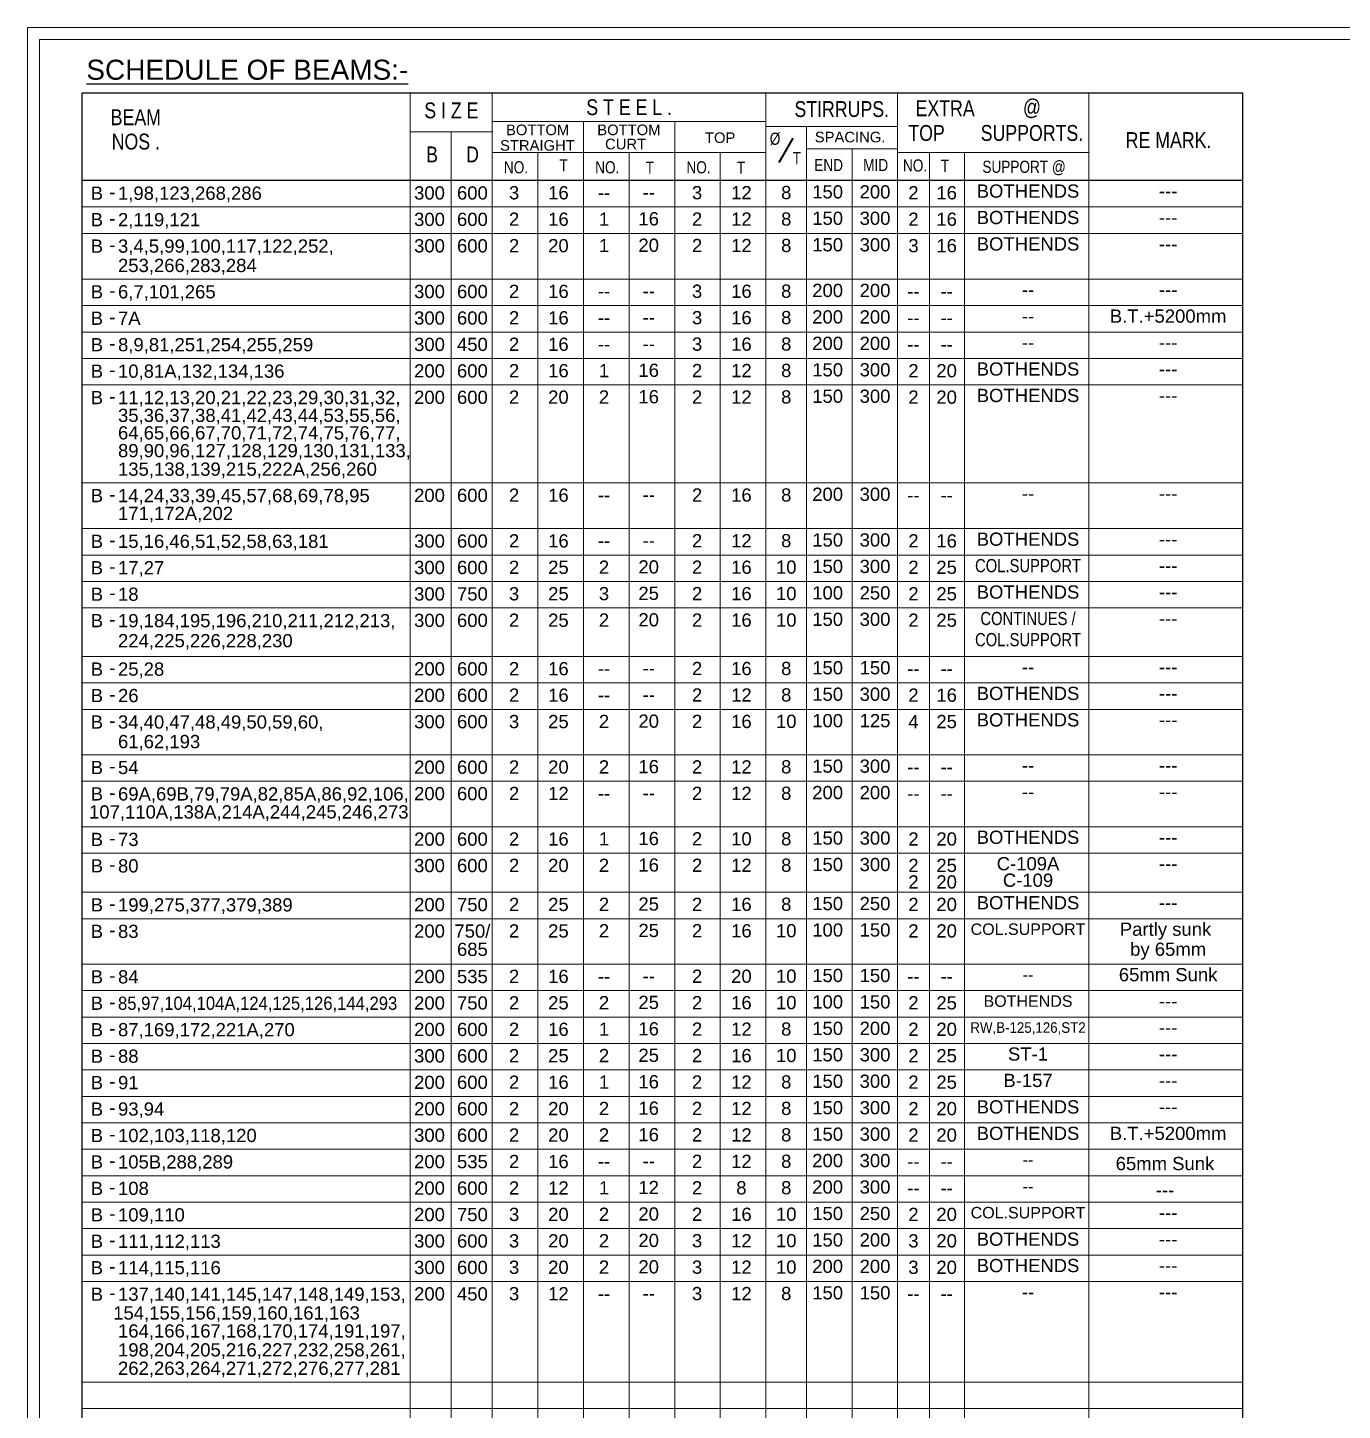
# Model space of a CAD drawing. Header units: millimetres. Extents: x -954 to 225541, y -300291 to -180647.
# Drawn here: x 154747 to 178601, y -267568 to -242472 of the extents above; entities that cross this region are included whole.
import ezdxf
from ezdxf.enums import TextEntityAlignment as Align

# ---------------------------------------------------------------- set-up
doc = ezdxf.new("R2010")
doc.units = ezdxf.units.MM
doc.header["$LTSCALE"] = 100
doc.header["$MEASUREMENT"] = 0
doc.layers.add('beam sch. text', color=4, linetype='Continuous')
for name, color, linetype, lineweight in [('LINE- 1', 7, 'Continuous', 25), ('LINE- 2', 35, 'Continuous', 13), ('MAIN TEXT', 6, 'Continuous', 25), ('SUNK', 251, 'Continuous', 9)]:
    doc.layers.add(name, color=color, linetype=linetype, lineweight=lineweight)
doc.styles.add('ARIAL', font='arial.ttf')

msp = doc.modelspace()

# ---------------------------------------------------------------- linework, layer by layer
at = {"layer": 'LINE- 1', "lineweight": 40}
msp.add_line((168631.6, -244480), (168379.3, -244919.4), dxfattribs=at)
at = {"layer": 'LINE- 1'}
msp.add_line((176791.2, -245246.9), (155736.5, -245246.9), dxfattribs=at)
msp.add_lwpolyline([(155736.5, -243657.7), (176791.2, -243657.7), (176791.2, -290919.4), (155736.5, -290919.4)], close=True, dxfattribs=at)
at = {"layer": 'LINE- 2'}
for p, q in [((161684.6, -290919.4), (161684.6, -243657.7)), ((163175, -290919.4), (163175, -243657.7)), ((168143, -290919.4), (168143, -243657.7)), ((170530.2, -290919.4), (170530.2, -243657.7)), ((173999.1, -290919.4), (173999.1, -243657.7)), ((163186.4, -244176.9), (168143, -244176.9)), ((164831, -290919.4), (164831, -244176.9)), ((166487, -290919.4), (166487, -244176.9)), ((161684.6, -244363.5), (163186.4, -244363.5)), ((162429.8, -290919.4), (162429.8, -244363.5)), ((168143, -244267.5), (170530.2, -244267.5)), ((168879, -290919.4), (168879, -244267.5)), ((168879, -244669.9), (170530.2, -244669.9)), ((169704.6, -290919.4), (169704.6, -244669.9)), ((163186.4, -244738.4), (168143, -244738.4)), ((164003, -290919.4), (164003, -244738.4)), ((165659, -290919.4), (165659, -244738.4)), ((167315, -290919.4), (167315, -244738.4)), ((170530.2, -244738.4), (173999.1, -244738.4)), ((171109.8, -290919.4), (171109.8, -244738.4)), ((171743.8, -290919.4), (171743.8, -244738.4)), ((176791.2, -245726.9), (155736.5, -245726.9)), ((176791.2, -246206.9), (155736.5, -246206.9)), ((176791.2, -247036.4), (155736.5, -247036.4)), ((176791.2, -247516.4), (155736.5, -247516.4)), ((176791.2, -247996.4), (155736.5, -247996.4)), ((176791.2, -247996.4), (155736.5, -247996.4)), ((176791.2, -248476.4), (155736.5, -248476.4)), ((176791.2, -248956.4), (155736.5, -248956.4)), ((176791.2, -250735.4), (155736.5, -250735.4)), ((176791.2, -251564.9), (155736.5, -251564.9)), ((176791.2, -252044.9), (155736.5, -252044.9)), ((176791.2, -252524.9), (155736.5, -252524.9)), ((176791.2, -253004.9), (155736.5, -253004.9)), ((176791.2, -253884.5), (155736.5, -253884.5)), ((176791.2, -254364.5), (155736.5, -254364.5)), ((176791.2, -254844.5), (155736.5, -254844.5)), ((176791.2, -255669.8), (155736.5, -255669.8)), ((176791.2, -256149.8), (155736.5, -256149.8)), ((176791.2, -256975.4), (155736.5, -256975.4)), ((176791.2, -257455.4), (155736.5, -257455.4)), ((176791.2, -258163.9), (155736.5, -258163.9)), ((176791.2, -258643.9), (155736.5, -258643.9)), ((176791.2, -258643.9), (155736.5, -258643.9)), ((176791.2, -259469.2), (155736.5, -259469.2)), ((176791.2, -259949.2), (155736.5, -259949.2)), ((176791.2, -260429.2), (155736.5, -260429.2)), ((176791.2, -260909.2), (155736.5, -260909.2)), ((176791.2, -261389.2), (155736.5, -261389.2)), ((176791.2, -261869.2), (155736.5, -261869.2)), ((176791.2, -261869.2), (155736.5, -261869.2)), ((176791.2, -262349.2), (155736.5, -262349.2)), ((176791.2, -262829.2), (155736.5, -262829.2)), ((176791.2, -263309.2), (155736.5, -263309.2)), ((176791.2, -263789.2), (155736.5, -263789.2)), ((176791.2, -264269.2), (155736.5, -264269.2)), ((176791.2, -264748.9), (155736.5, -264748.9)), ((176791.2, -265228.9), (155736.5, -265228.9)), ((176791.2, -267054.1), (155736.5, -267054.1)), ((176791.2, -267534.1), (155736.5, -267534.1))]:
    msp.add_line(p, q, dxfattribs=at)
at = {"layer": 'SUNK', "color": 5}
msp.add_lwpolyline([(154747.3, -292164.4), (225540.8, -292654.4), (225540.8, -242471.9), (154747.3, -242471.9)], close=True, dxfattribs=at)
at = {"layer": 'SUNK', "color": 6}
msp.add_lwpolyline([(154963, -291948.6), (225325.1, -292438.7), (225325.1, -242687.7), (154963, -242687.7)], close=True, dxfattribs=at)

# ---------------------------------------------------------------- texts
at = {"layer": 'beam sch. text', "style": 'ARIAL'}
for s, p in [('B', (155891.7, -245476.5)), ('1,98,123,268,286', (156386.6, -245476.5)), ('-', (156229.3, -245453.2)), ('B', (155891.7, -245956.5)), ('2,119,121', (156386.6, -245956.5)), ('-', (156229.3, -245933.2)), ('B', (155891.7, -246436.5)), ('-', (156229.3, -246413.2)), ('3,4,5,99,100,117,122,252,', (156386.6, -246436.5)), ('253,266,283,284', (156386.6, -246787.8)), ('B', (155891.7, -247266)), ('6,7,101,265', (156386.6, -247266)), ('-', (156229.3, -247242.7)), ('B', (155891.7, -247746)), ('7A', (156386.6, -247746)), ('-', (156229.3, -247722.7)), ('B', (155891.7, -248226)), ('8,9,81,251,254,255,259', (156386.6, -248226)), ('-', (156229.3, -248202.7)), ('B', (155891.7, -248706)), ('-', (156229.3, -248682.7)), ('10,81A,132,134,136', (156386.6, -248706)), ('B', (155891.7, -249186)), ('-', (156229.3, -249162.7)), ('11,12,13,20,21,22,23,29,30,31,32,', (156386.6, -249186)), ('35,36,37,38,41,42,43,44,53,55,56,', (156386.6, -249508.8)), ('64,65,66,67,70,71,72,74,75,76,77,', (156386.6, -249825.9)), ('89,90,96,127,128,129,130,131,133,', (156386.6, -250149)), ('135,138,139,215,222A,256,260', (156386.6, -250485)), ('B', (155891.7, -250965)), ('-', (156229.3, -250941.7)), ('14,24,33,39,45,57,68,69,78,95', (156386.6, -250965)), ('171,172A,202', (156386.6, -251288.1)), ('B', (155891.7, -251794.5)), ('15,16,46,51,52,58,63,181', (156386.6, -251794.5)), ('-', (156229.3, -251771.2)), ('B', (155891.7, -252274.5)), ('17,27', (156386.6, -252274.5)), ('-', (156229.3, -252251.2)), ('B', (155891.7, -252754.5)), ('18', (156386.6, -252754.5)), ('-', (156229.3, -252731.2)), ('B', (155891.7, -253234.5)), ('19,184,195,196,210,211,212,213,', (156386.6, -253234.5)), ('-', (156229.3, -253211.2)), ('224,225,226,228,230', (156386.6, -253598.1)), ('B', (155891.7, -254114.1)), ('-', (156229.3, -254090.8)), ('25,28', (156386.6, -254114.1)), ('B', (155891.7, -254594.1)), ('-', (156229.3, -254570.8)), ('26', (156386.6, -254594.1)), ('B', (155891.7, -255074.1)), ('34,40,47,48,49,50,59,60,', (156386.6, -255074.1)), ('-', (156229.3, -255050.8)), ('61,62,193', (156386.6, -255429.3)), ('B', (155891.7, -255899.4)), ('-', (156229.3, -255876.1)), ('54', (156386.6, -255899.4)), ('B', (155891.7, -256379.4)), ('-', (156229.3, -256356.1)), ('69A,69B,79,79A,82,85A,86,92,106,', (156386.6, -256379.4)), ('107,110A,138A,214A,244,245,246,273', (155861.2, -256706)), ('B', (155891.7, -257205)), ('-', (156229.3, -257181.7)), ('73', (156386.6, -257205)), ('B', (155891.7, -257685)), ('-', (156229.3, -257661.7)), ('80', (156386.6, -257685)), ('B', (155891.7, -258393.4)), ('-', (156229.3, -258370.1)), ('199,275,377,379,389', (156386.6, -258393.4)), ('B', (155891.7, -258873.4)), ('-', (156229.3, -258850.1)), ('83', (156386.6, -258873.4)), ('B', (155891.7, -259698.7)), ('-', (156229.3, -259675.4)), ('84', (156386.6, -259698.7)), ('B', (155891.7, -260178.7)), ('-', (156229.3, -260155.4)), ('B', (155891.7, -260658.7)), ('-', (156229.3, -260635.4)), ('87,169,172,221A,270', (156386.6, -260658.7)), ('B', (155891.7, -261138.7)), ('-', (156229.3, -261115.4)), ('88', (156386.6, -261138.7)), ('91', (156386.6, -261618.7)), ('B', (155891.7, -261618.7)), ('-', (156229.3, -261595.4)), ('B', (155891.7, -262098.7)), ('93,94', (156386.6, -262098.7)), ('-', (156229.3, -262075.4)), ('B', (155891.7, -262578.7)), ('102,103,118,120', (156386.6, -262578.7)), ('-', (156229.3, -262555.4)), ('B', (155891.7, -263058.7)), ('105B,288,289', (156386.6, -263058.7)), ('-', (156229.3, -263035.4)), ('B', (155891.7, -263538.7)), ('108', (156386.6, -263538.7)), ('-', (156229.3, -263515.4)), ('B', (155891.7, -264018.7)), ('109,110', (156386.6, -264018.7)), ('-', (156229.3, -263995.4)), ('B', (155891.7, -264498.7)), ('-', (156229.3, -264475.4)), ('111,112,113', (156386.6, -264498.7)), ('B', (155891.7, -264978.4)), ('-', (156229.3, -264955.1)), ('114,115,116', (156386.6, -264978.4)), ('B', (155891.7, -265458.4)), ('-', (156229.3, -265435.1)), ('137,140,141,145,147,148,149,153,', (156386.6, -265458.4)), ('154,155,156,159,160,161,163', (156299.3, -265800.1)), ('164,166,167,168,170,174,191,197,', (156386.6, -266126.2)), ('198,204,205,216,227,232,258,261,', (156386.6, -266469.7)), ('262,263,264,271,272,276,277,281', (156386.6, -266803.6))]:
    msp.add_text(s, height=240, rotation=0.00358, dxfattribs=at).set_placement(p, align=Align.MIDDLE_LEFT)
for s, height, p in [('300', 240, (162038.4, -245471.6)), ('600', 240, (162816.8, -245471.6)), ('3', 240, (163573.3, -245468.7)), ('16', 240, (164377.2, -245468.7)), ('3', 240, (166893, -245466.4)), ('12', 240, (167697.5, -245466.4)), ('8', 240, (168511, -245464.9)), ('150', 240, (169262, -245452.1)), ('200', 240, (170122.1, -245452.1)), ('2', 240, (170819.8, -245468.7)), ('16', 240, (171421.5, -245468.7)), ('BOTHENDS', 240, (172897.9, -245437.6)), ('--', 240, (165204.5, -245466.4)), ('--', 240, (166015.2, -245460.9)), ('---', 240, (175439.8, -245437.6)), ('300', 240, (162038.4, -245951.6)), ('600', 240, (162816.8, -245951.6)), ('2', 240, (163573.3, -245948.7)), ('16', 240, (164377.2, -245948.7)), ('1', 240, (165204.5, -245946.4)), ('16', 240, (166015.2, -245940.9)), ('2', 240, (166893, -245946.4)), ('12', 240, (167697.5, -245946.4)), ('8', 240, (168511, -245944.9)), ('150', 240, (169262, -245932.1)), ('300', 240, (170122.1, -245932.1)), ('2', 240, (170819.8, -245948.7)), ('16', 240, (171421.5, -245948.7)), ('BOTHENDS', 240, (172897.9, -245917.6)), ('---', 240, (175439.8, -245917.6)), ('300', 240, (162038.4, -246431.6)), ('600', 240, (162816.8, -246431.6)), ('2', 240, (163573.3, -246428.7)), ('20', 240, (164377.2, -246428.7)), ('1', 240, (165204.5, -246426.4)), ('20', 240, (166015.2, -246420.9)), ('2', 240, (166893, -246426.4)), ('12', 240, (167697.5, -246426.4)), ('8', 240, (168511, -246424.9)), ('150', 240, (169262, -246412.1)), ('300', 240, (170122.1, -246412.1)), ('3', 240, (170819.8, -246428.7)), ('16', 240, (171421.5, -246428.7)), ('BOTHENDS', 240, (172897.9, -246397.6)), ('---', 240, (175439.8, -246397.6)), ('300', 240, (162038.4, -247261.1)), ('600', 240, (162816.8, -247261.1)), ('2', 240, (163573.3, -247258.2)), ('16', 240, (164377.2, -247258.2)), ('3', 240, (166893, -247255.9)), ('16', 240, (167697.5, -247255.9)), ('8', 240, (168511, -247254.4)), ('200', 240, (169262, -247241.6)), ('200', 240, (170122.1, -247241.6)), ('--', 240, (165204.5, -247255.9)), ('--', 240, (166015.2, -247250.4)), ('--', 240, (170819.8, -247258.2)), ('--', 240, (171421.5, -247258.2)), ('--', 240, (172897.9, -247227.1)), ('---', 240, (175439.8, -247227.1)), ('300', 240, (162038.4, -247741.1)), ('600', 240, (162816.8, -247741.1)), ('2', 240, (163573.3, -247738.2)), ('16', 240, (164377.2, -247738.2)), ('3', 240, (166893, -247735.9)), ('16', 240, (167697.5, -247735.9)), ('8', 240, (168511, -247734.4)), ('200', 240, (169262, -247721.6)), ('200', 240, (170122.1, -247721.6)), ('B.T.+5200mm', 240, (175439.8, -247707.1)), ('--', 240, (165204.5, -247735.9)), ('--', 240, (166015.2, -247730.4)), ('--', 240, (170819.8, -247738.2)), ('--', 240, (171421.5, -247738.2)), ('--', 240, (172897.9, -247707.1)), ('300', 240, (162038.4, -248221.1)), ('450', 240, (162816.8, -248221.1)), ('2', 240, (163573.3, -248218.2)), ('16', 240, (164377.2, -248218.2)), ('3', 240, (166893, -248215.9)), ('16', 240, (167697.5, -248215.9)), ('8', 240, (168511, -248214.4)), ('200', 240, (169262, -248201.6)), ('200', 240, (170122.1, -248201.6)), ('--', 240, (165204.5, -248215.9)), ('--', 240, (166015.2, -248210.4)), ('--', 240, (170819.8, -248218.2)), ('--', 240, (171421.5, -248218.2)), ('--', 240, (172897.9, -248187.1)), ('---', 240, (175439.8, -248187.1)), ('200', 240, (162038.4, -248701.1)), ('600', 240, (162816.8, -248701.1)), ('2', 240, (163573.3, -248698.2)), ('16', 240, (164377.2, -248698.2)), ('1', 240, (165204.5, -248695.9)), ('16', 240, (166015.2, -248690.4)), ('2', 240, (166893, -248695.9)), ('12', 240, (167697.5, -248695.9)), ('8', 240, (168511, -248694.4)), ('150', 240, (169262, -248681.6)), ('300', 240, (170122.1, -248681.6)), ('2', 240, (170819.8, -248698.2)), ('20', 240, (171421.5, -248698.2)), ('BOTHENDS', 240, (172897.9, -248667.1)), ('---', 240, (175439.8, -248667.1)), ('200', 240, (162038.4, -249181.1)), ('600', 240, (162816.8, -249181.1)), ('2', 240, (163573.3, -249178.2)), ('20', 240, (164377.2, -249178.2)), ('2', 240, (165204.5, -249175.9)), ('16', 240, (166015.2, -249170.4)), ('2', 240, (166893, -249175.9)), ('12', 240, (167697.5, -249175.9)), ('8', 240, (168511, -249174.4)), ('150', 240, (169262, -249161.6)), ('300', 240, (170122.1, -249161.6)), ('2', 240, (170819.8, -249178.2)), ('20', 240, (171421.5, -249178.2)), ('BOTHENDS', 240, (172897.9, -249147.1)), ('---', 240, (175439.8, -249147.1)), ('200', 240, (162038.4, -250960.1)), ('600', 240, (162816.8, -250960.1)), ('2', 240, (163573.3, -250957.2)), ('16', 240, (164377.2, -250957.2)), ('2', 240, (166893, -250954.9)), ('16', 240, (167697.5, -250954.9)), ('8', 240, (168511, -250953.4)), ('200', 240, (169262, -250940.6)), ('300', 240, (170122.1, -250940.6)), ('--', 240, (172897.9, -250926.1)), ('---', 240, (175439.8, -250926.1)), ('--', 240, (165204.5, -250954.9)), ('--', 240, (166015.2, -250949.4)), ('--', 240, (170819.8, -250957.2)), ('--', 240, (171421.5, -250957.2)), ('300', 240, (162038.4, -251789.6)), ('600', 240, (162816.8, -251789.6)), ('2', 240, (163573.3, -251786.7)), ('16', 240, (164377.2, -251786.7)), ('2', 240, (166893, -251784.4)), ('12', 240, (167697.5, -251784.4)), ('8', 240, (168511, -251782.9)), ('150', 240, (169262, -251770.1)), ('300', 240, (170122.1, -251770.1)), ('2', 240, (170819.8, -251786.7)), ('16', 240, (171421.5, -251786.7)), ('BOTHENDS', 240, (172897.9, -251755.6)), ('--', 240, (165204.5, -251784.4)), ('--', 240, (166015.2, -251778.9)), ('---', 240, (175439.8, -251755.6)), ('300', 240, (162038.4, -252269.6)), ('600', 240, (162816.8, -252269.6)), ('2', 240, (163573.3, -252266.7)), ('25', 240, (164377.2, -252266.7)), ('2', 240, (165204.5, -252264.4)), ('20', 240, (166015.2, -252258.9)), ('2', 240, (166893, -252264.4)), ('16', 240, (167697.5, -252264.4)), ('10', 240, (168511, -252262.9)), ('150', 240, (169262, -252250.1)), ('300', 240, (170122.1, -252250.1)), ('2', 240, (170819.8, -252266.7)), ('25', 240, (171421.5, -252266.7)), ('---', 240, (175439.8, -252235.6)), ('300', 240, (162038.4, -252749.6)), ('750', 240, (162816.8, -252749.6)), ('3', 240, (163573.3, -252746.7)), ('25', 240, (164377.2, -252746.7)), ('3', 240, (165204.5, -252744.4)), ('25', 240, (166015.2, -252738.9)), ('2', 240, (166893, -252744.4)), ('16', 240, (167697.5, -252744.4)), ('10', 240, (168511, -252742.9)), ('100', 240, (169262, -252730.1)), ('250', 240, (170122.1, -252730.1)), ('2', 240, (170819.8, -252746.7)), ('25', 240, (171421.5, -252746.7)), ('BOTHENDS', 240, (172897.9, -252715.6)), ('---', 240, (175439.8, -252715.6)), ('300', 240, (162038.4, -253229.6)), ('600', 240, (162816.8, -253229.6)), ('2', 240, (163573.3, -253226.7)), ('25', 240, (164377.2, -253226.7)), ('2', 240, (165204.5, -253224.4)), ('20', 240, (166015.2, -253218.9)), ('2', 240, (166893, -253224.4)), ('16', 240, (167697.5, -253224.4)), ('10', 240, (168511, -253222.9)), ('150', 240, (169262, -253210.1)), ('300', 240, (170122.1, -253210.1)), ('2', 240, (170819.8, -253226.7)), ('25', 240, (171421.5, -253226.7)), ('---', 240, (175439.8, -253195.6)), ('150', 240, (169262, -254089.7)), ('150', 240, (170122.1, -254089.7)), ('200', 240, (162038.4, -254109.2)), ('600', 240, (162816.8, -254109.2)), ('2', 240, (163573.3, -254106.3)), ('16', 240, (164377.2, -254106.3)), ('--', 240, (165204.5, -254104)), ('--', 240, (166015.2, -254098.5)), ('2', 240, (166893, -254104)), ('16', 240, (167697.5, -254104)), ('8', 240, (168511, -254102.5)), ('--', 240, (170819.8, -254106.3)), ('--', 240, (171421.5, -254106.3)), ('--', 240, (172897.9, -254075.2)), ('---', 240, (175439.8, -254075.2)), ('200', 240, (162038.4, -254589.2)), ('600', 240, (162816.8, -254589.2)), ('2', 240, (163573.3, -254586.3)), ('16', 240, (164377.2, -254586.3)), ('2', 240, (166893, -254584)), ('12', 240, (167697.5, -254584)), ('8', 240, (168511, -254582.5)), ('150', 240, (169262, -254569.7)), ('300', 240, (170122.1, -254569.7)), ('2', 240, (170819.8, -254586.3)), ('16', 240, (171421.5, -254586.3)), ('BOTHENDS', 240, (172897.9, -254555.2)), ('--', 240, (165204.5, -254584)), ('--', 240, (166015.2, -254578.5)), ('---', 240, (175439.8, -254555.2)), ('300', 240, (162038.4, -255069.2)), ('600', 240, (162816.8, -255069.2)), ('3', 240, (163573.3, -255066.3)), ('25', 240, (164377.2, -255066.3)), ('2', 240, (165204.5, -255064)), ('20', 240, (166015.2, -255058.5)), ('2', 240, (166893, -255064)), ('16', 240, (167697.5, -255064)), ('10', 240, (168511, -255062.5)), ('100', 240, (169262, -255049.7)), ('125', 240, (170122.1, -255049.7)), ('4', 240, (170819.8, -255066.3)), ('25', 240, (171421.5, -255066.3)), ('BOTHENDS', 240, (172897.9, -255035.2)), ('---', 240, (175439.8, -255035.2)), ('200', 240, (162038.4, -255894.5)), ('600', 240, (162816.8, -255894.5)), ('2', 240, (163573.3, -255891.6)), ('20', 240, (164377.2, -255891.6)), ('2', 240, (165204.5, -255889.3)), ('16', 240, (166015.2, -255883.8)), ('2', 240, (166893, -255889.3)), ('12', 240, (167697.5, -255889.3)), ('8', 240, (168511, -255887.8)), ('150', 240, (169262, -255875)), ('300', 240, (170122.1, -255875)), ('--', 240, (170819.8, -255891.6)), ('--', 240, (171421.5, -255891.6)), ('--', 240, (172897.9, -255860.5)), ('---', 240, (175439.8, -255860.5)), ('200', 240, (162038.4, -256374.5)), ('600', 240, (162816.8, -256374.5)), ('2', 240, (163573.3, -256371.6)), ('12', 240, (164377.2, -256371.6)), ('--', 240, (165204.5, -256369.3)), ('--', 240, (166015.2, -256363.8)), ('2', 240, (166893, -256369.3)), ('12', 240, (167697.5, -256369.3)), ('8', 240, (168511, -256367.8)), ('200', 240, (169262, -256355)), ('200', 240, (170122.1, -256355)), ('--', 240, (170819.8, -256371.6)), ('--', 240, (171421.5, -256371.6)), ('--', 240, (172897.9, -256340.5)), ('---', 240, (175439.8, -256340.5)), ('200', 240, (162038.4, -257200.1)), ('600', 240, (162816.8, -257200.1)), ('2', 240, (163573.3, -257197.2)), ('16', 240, (164377.2, -257197.2)), ('1', 240, (165204.5, -257194.9)), ('16', 240, (166015.2, -257189.4)), ('2', 240, (166893, -257194.9)), ('10', 240, (167697.5, -257194.9)), ('8', 240, (168511, -257193.4)), ('150', 240, (169262, -257180.6)), ('300', 240, (170122.1, -257180.6)), ('2', 240, (170819.8, -257197.2)), ('20', 240, (171421.5, -257197.2)), ('BOTHENDS', 240, (172897.9, -257166.1)), ('---', 240, (175439.8, -257166.1)), ('300', 240, (162038.4, -257680.1)), ('600', 240, (162816.8, -257680.1)), ('2', 240, (163573.3, -257677.2)), ('20', 240, (164377.2, -257677.2)), ('2', 240, (165204.5, -257674.9)), ('16', 240, (166015.2, -257669.4)), ('2', 240, (166893, -257674.9)), ('12', 240, (167697.5, -257674.9)), ('8', 240, (168511, -257673.4)), ('150', 240, (169262, -257660.6)), ('300', 240, (170122.1, -257660.6)), ('2', 240, (170819.8, -257677.2)), ('25', 240, (171421.5, -257677.2)), ('C-109A', 240, (172897.9, -257646.1)), ('---', 240, (175439.8, -257646.1)), ('2', 240, (170819.8, -257976.5)), ('20', 240, (171421.5, -257976.5)), ('C-109', 240, (172897.9, -257945.4)), ('BOTHENDS', 240, (172897.9, -258354.5)), ('200', 240, (162038.4, -258388.6)), ('750', 240, (162816.8, -258388.6)), ('2', 240, (163573.3, -258385.7)), ('25', 240, (164377.2, -258385.7)), ('2', 240, (165204.5, -258383.4)), ('25', 240, (166015.2, -258377.9)), ('2', 240, (166893, -258383.4)), ('16', 240, (167697.5, -258383.4)), ('8', 240, (168511, -258381.8)), ('150', 240, (169262, -258369)), ('250', 240, (170122.1, -258369)), ('2', 240, (170819.8, -258385.7)), ('20', 240, (171421.5, -258385.7)), ('---', 240, (175439.8, -258354.5)), ('750/', 240, (162816.8, -258868.6)), ('25', 240, (166015.2, -258857.9)), ('100', 240, (169262, -258849)), ('150', 240, (170122.1, -258849)), ('COL.SUPPORT', 208, (172897.9, -258834.5)), ('Partly sunk ', 240, (175439.8, -258834.5)), ('200', 240, (162038.4, -258868.6)), ('2', 240, (163573.3, -258865.7)), ('25', 240, (164377.2, -258865.7)), ('2', 240, (165204.5, -258863.4)), ('2', 240, (166893, -258863.4)), ('16', 240, (167697.5, -258863.4)), ('10', 240, (168511, -258861.8)), ('2', 240, (170819.8, -258865.7)), ('20', 240, (171421.5, -258865.7)), ('685', 240, (162816.8, -259199.8)), ('by 65mm', 240, (175439.8, -259197.8)), ('200', 240, (162038.4, -259693.9)), ('535', 240, (162816.8, -259693.9)), ('2', 240, (163573.3, -259691)), ('16', 240, (164377.2, -259691)), ('--', 240, (165204.5, -259688.7)), ('--', 240, (166015.2, -259683.2)), ('2', 240, (166893, -259688.7)), ('20', 240, (167697.5, -259688.7)), ('10', 240, (168511, -259687.1)), ('150', 240, (169262, -259674.3)), ('150', 240, (170122.1, -259674.3)), ('--', 240, (170819.8, -259691)), ('--', 240, (171421.5, -259691)), ('--', 208, (172897.9, -259659.8)), ('65mm Sunk', 240, (175439.8, -259659.8)), ('200', 240, (162038.4, -260173.9)), ('750', 240, (162816.8, -260173.9)), ('2', 240, (163573.3, -260171)), ('25', 240, (164377.2, -260171)), ('2', 240, (165204.5, -260168.7)), ('25', 240, (166015.2, -260163.2)), ('2', 240, (166893, -260168.7)), ('16', 240, (167697.5, -260168.7)), ('10', 240, (168511, -260167.1)), ('100', 240, (169262, -260154.3)), ('150', 240, (170122.1, -260154.3)), ('2', 240, (170819.8, -260171)), ('25', 240, (171421.5, -260171)), ('BOTHENDS', 208, (172897.9, -260139.8)), ('---', 240, (175439.8, -260139.8)), ('200', 240, (162038.4, -260653.9)), ('600', 240, (162816.8, -260653.9)), ('2', 240, (163573.3, -260651)), ('16', 240, (164377.2, -260651)), ('1', 240, (165204.5, -260648.7)), ('16', 240, (166015.2, -260643.2)), ('2', 240, (166893, -260648.7)), ('12', 240, (167697.5, -260648.7)), ('8', 240, (168511, -260647.1)), ('150', 240, (169262, -260634.3)), ('200', 240, (170122.1, -260634.3)), ('2', 240, (170819.8, -260651)), ('20', 240, (171421.5, -260651)), ('---', 240, (175439.8, -260619.8)), ('150', 240, (169262, -261114.3)), ('300', 240, (170122.1, -261114.3)), ('ST-1', 240, (172897.9, -261099.8)), ('300', 240, (162038.4, -261133.9)), ('600', 240, (162816.8, -261133.9)), ('2', 240, (163573.3, -261131)), ('25', 240, (164377.2, -261131)), ('2', 240, (165204.5, -261128.7)), ('25', 240, (166015.2, -261123.2)), ('2', 240, (166893, -261128.7)), ('16', 240, (167697.5, -261128.7)), ('10', 240, (168511, -261127.1)), ('2', 240, (170819.8, -261131)), ('25', 240, (171421.5, -261131)), ('---', 240, (175439.8, -261099.8)), ('200', 240, (162038.4, -261613.9)), ('600', 240, (162816.8, -261613.9)), ('2', 240, (163573.3, -261611)), ('16', 240, (164377.2, -261611)), ('1', 240, (165204.5, -261608.7)), ('16', 240, (166015.2, -261603.2)), ('2', 240, (166893, -261608.7)), ('12', 240, (167697.5, -261608.7)), ('8', 240, (168511, -261607.1)), ('150', 240, (169262, -261594.3)), ('300', 240, (170122.1, -261594.3)), ('2', 240, (170819.8, -261611)), ('25', 240, (171421.5, -261611)), ('B-157', 240, (172897.9, -261579.8)), ('---', 240, (175439.8, -261579.8)), ('200', 240, (162038.4, -262093.9)), ('600', 240, (162816.8, -262093.9)), ('2', 240, (163573.3, -262091)), ('20', 240, (164377.2, -262091)), ('2', 240, (165204.5, -262088.7)), ('16', 240, (166015.2, -262083.2)), ('2', 240, (166893, -262088.7)), ('12', 240, (167697.5, -262088.7)), ('8', 240, (168511, -262087.1)), ('150', 240, (169262, -262074.3)), ('300', 240, (170122.1, -262074.3)), ('2', 240, (170819.8, -262091)), ('20', 240, (171421.5, -262091)), ('BOTHENDS', 240, (172897.9, -262059.8)), ('---', 240, (175439.8, -262059.8)), ('300', 240, (162038.4, -262573.9)), ('600', 240, (162816.8, -262573.9)), ('2', 240, (163573.3, -262571)), ('20', 240, (164377.2, -262571)), ('2', 240, (165204.5, -262568.7)), ('16', 240, (166015.2, -262563.2)), ('2', 240, (166893, -262568.7)), ('12', 240, (167697.5, -262568.7)), ('8', 240, (168511, -262567.1)), ('150', 240, (169262, -262554.3)), ('300', 240, (170122.1, -262554.3)), ('2', 240, (170819.8, -262571)), ('20', 240, (171421.5, -262571)), ('BOTHENDS', 240, (172897.9, -262539.8)), ('B.T.+5200mm', 240, (175439.8, -262539.8)), ('200', 240, (162038.4, -263053.9)), ('535', 240, (162816.8, -263053.9)), ('2', 240, (163573.3, -263051)), ('16', 240, (164377.2, -263051)), ('2', 240, (166893, -263048.7)), ('12', 240, (167697.5, -263048.7)), ('8', 240, (168511, -263047.1)), ('200', 240, (169262, -263034.3)), ('300', 240, (170122.1, -263034.3)), ('65mm Sunk', 240, (175382.8, -263088.4)), ('--', 240, (165204.5, -263048.7)), ('--', 240, (166015.2, -263043.2)), ('--', 240, (170819.8, -263051)), ('--', 240, (171421.5, -263051)), ('--', 208, (172897.9, -263019.8)), ('200', 240, (162038.4, -263533.9)), ('600', 240, (162816.8, -263533.9)), ('2', 240, (163573.3, -263531)), ('12', 240, (164377.2, -263531)), ('1', 240, (165204.5, -263528.7)), ('12', 240, (166015.2, -263523.2)), ('2', 240, (166893, -263528.7)), ('8', 240, (167697.5, -263528.7)), ('8', 240, (168511, -263527.1)), ('200', 240, (169262, -263514.3)), ('300', 240, (170122.1, -263514.3)), ('--', 240, (170819.8, -263531)), ('--', 240, (171421.5, -263531)), ('--', 208, (172897.9, -263499.8)), ('---', 240, (175382.8, -263568.4)), ('200', 240, (162038.4, -264013.9)), ('750', 240, (162816.8, -264013.9)), ('3', 240, (163573.3, -264011)), ('20', 240, (164377.2, -264011)), ('2', 240, (165204.5, -264008.7)), ('20', 240, (166015.2, -264003.2)), ('2', 240, (166893, -264008.7)), ('16', 240, (167697.5, -264008.7)), ('10', 240, (168511, -264007.1)), ('150', 240, (169262, -263994.3)), ('250', 240, (170122.1, -263994.3)), ('2', 240, (170819.8, -264011)), ('20', 240, (171421.5, -264011)), ('COL.SUPPORT', 208, (172897.9, -263979.8)), ('---', 240, (175439.8, -263979.8)), ('300', 240, (162038.4, -264493.9)), ('600', 240, (162816.8, -264493.9)), ('3', 240, (163573.3, -264491)), ('20', 240, (164377.2, -264491)), ('2', 240, (165204.5, -264488.7)), ('20', 240, (166015.2, -264483.2)), ('3', 240, (166893, -264488.7)), ('12', 240, (167697.5, -264488.7)), ('10', 240, (168511, -264487.1)), ('150', 240, (169262, -264474.3)), ('200', 240, (170122.1, -264474.3)), ('3', 240, (170819.8, -264491)), ('20', 240, (171421.5, -264491)), ('BOTHENDS', 240, (172897.9, -264459.8)), ('---', 240, (175439.8, -264459.8)), ('300', 240, (162038.4, -264973.6)), ('600', 240, (162816.8, -264973.6)), ('3', 240, (163573.3, -264970.7)), ('20', 240, (164377.2, -264970.7)), ('2', 240, (165204.5, -264968.4)), ('20', 240, (166015.2, -264962.9)), ('3', 240, (166893, -264968.4)), ('12', 240, (167697.5, -264968.4)), ('10', 240, (168511, -264966.8)), ('200', 240, (169262, -264954)), ('200', 240, (170122.1, -264954)), ('3', 240, (170819.8, -264970.7)), ('20', 240, (171421.5, -264970.7)), ('BOTHENDS', 240, (172897.9, -264939.5)), ('---', 240, (175439.8, -264939.5)), ('200', 240, (162038.4, -265453.6)), ('450', 240, (162816.8, -265453.6)), ('3', 240, (163573.3, -265450.7)), ('12', 240, (164377.2, -265450.7)), ('--', 240, (165204.5, -265448.4)), ('--', 240, (166015.2, -265442.9)), ('3', 240, (166893, -265448.4)), ('12', 240, (167697.5, -265448.4)), ('8', 240, (168511, -265446.8)), ('150', 240, (169262, -265434)), ('150', 240, (170122.1, -265434)), ('--', 240, (170819.8, -265450.7)), ('--', 240, (171421.5, -265450.7)), ('--', 240, (172897.9, -265419.5)), ('---', 240, (175439.8, -265419.5))]:
    msp.add_text(s, height=height, rotation=0.00358, dxfattribs=at).set_placement(p, align=Align.MIDDLE_CENTER)
for s, height, width, p in [('COL.SUPPORT', 240, 0.8, (172897.9, -252235.6)), ('CONTINUES /', 240, 0.8, (172897.9, -253195.6)), ('COL.SUPPORT', 240, 0.8, (172897.9, -253579.3)), ('RW,B-125,126,ST2', 192, 0.9, (172897.9, -260619.8))]:
    msp.add_text(s, height=height, rotation=0.00358, dxfattribs=dict(at, width=width)).set_placement(p, align=Align.MIDDLE_CENTER)
at = {"layer": 'beam sch. text', "style": 'ARIAL', "width": 0.9}
msp.add_text('85,97,104,104A,124,125,126,144,293', height=240, rotation=0.00358, dxfattribs=at).set_placement((156386.6, -260178.7), align=Align.MIDDLE_LEFT)
at = {"layer": 'MAIN TEXT', "style": 'ARIAL'}
for s, height, p in [('%%USCHEDULE OF BEAMS:-', 363.636, (158732.9, -243235.2)), ('BOTTOM', 192, (164000, -244327.3)), ('BOTTOM', 192, (165656, -244327.3)), ('TOP', 192, (167312, -244469.6)), ('SPACING.', 192, (169669.5, -244457.7)), ('STRAIGHT', 192, (163996.1, -244608.4)), ('CURT', 192, (165595.9, -244584.3))]:
    msp.add_text(s, height=height, rotation=0.00358, dxfattribs=at).set_placement(p, align=Align.MIDDLE)
at = {"layer": 'MAIN TEXT', "style": 'ARIAL', "width": 0.8}
for s, height, p in [('S I Z E ', 288, (162480.2, -243973.3)), ('S T E E L .', 288, (165661.3, -243915.7)), ('STIRRUPS.', 288, (169518, -243949.5)), ('EXTRA', 288, (171393.6, -243935.5)), ('@', 288, (172969, -243935.5)), ('BEAM', 288, (156709.3, -244097.9)), ('NOS .', 288, (156709.3, -244539.7)), ('%%C', 220.8, (168308.4, -244487.4)), ('TOP', 288, (171057.1, -244383.4)), ('SUPPORTS.', 288, (172969, -244383.4)), ('RE MARK.', 288, (175447.6, -244512.5)), ('B', 288, (162084.6, -244772.8)), ('D', 288, (162818, -244772.8)), ('NO.', 220.8, (163607.4, -245006.5)), ('T', 220.8, (164472.2, -244969.5)), ('NO.', 220.8, (165263.4, -245006.5)), ('T', 220.8, (166035.5, -245013)), ('NO.', 220.8, (166919.4, -245006.5)), ('T', 220.8, (167691.5, -245013)), ('T', 220.8, (168703, -244839.6)), ('END', 220.8, (169280.2, -244966)), ('MID', 220.8, (170134.1, -244966)), ('NO.', 220.8, (170848.4, -244972.1)), ('SUPPORT @', 220.8, (172826.1, -245013.4))]:
    msp.add_text(s, height=height, rotation=0.00358, dxfattribs=at).set_placement(p, align=Align.MIDDLE)
msp.add_text('T', height=220.8, rotation=0.00358, dxfattribs=at).set_placement((171314, -244979.5), align=Align.MIDDLE_LEFT)

doc.saveas('drawing.dxf')
